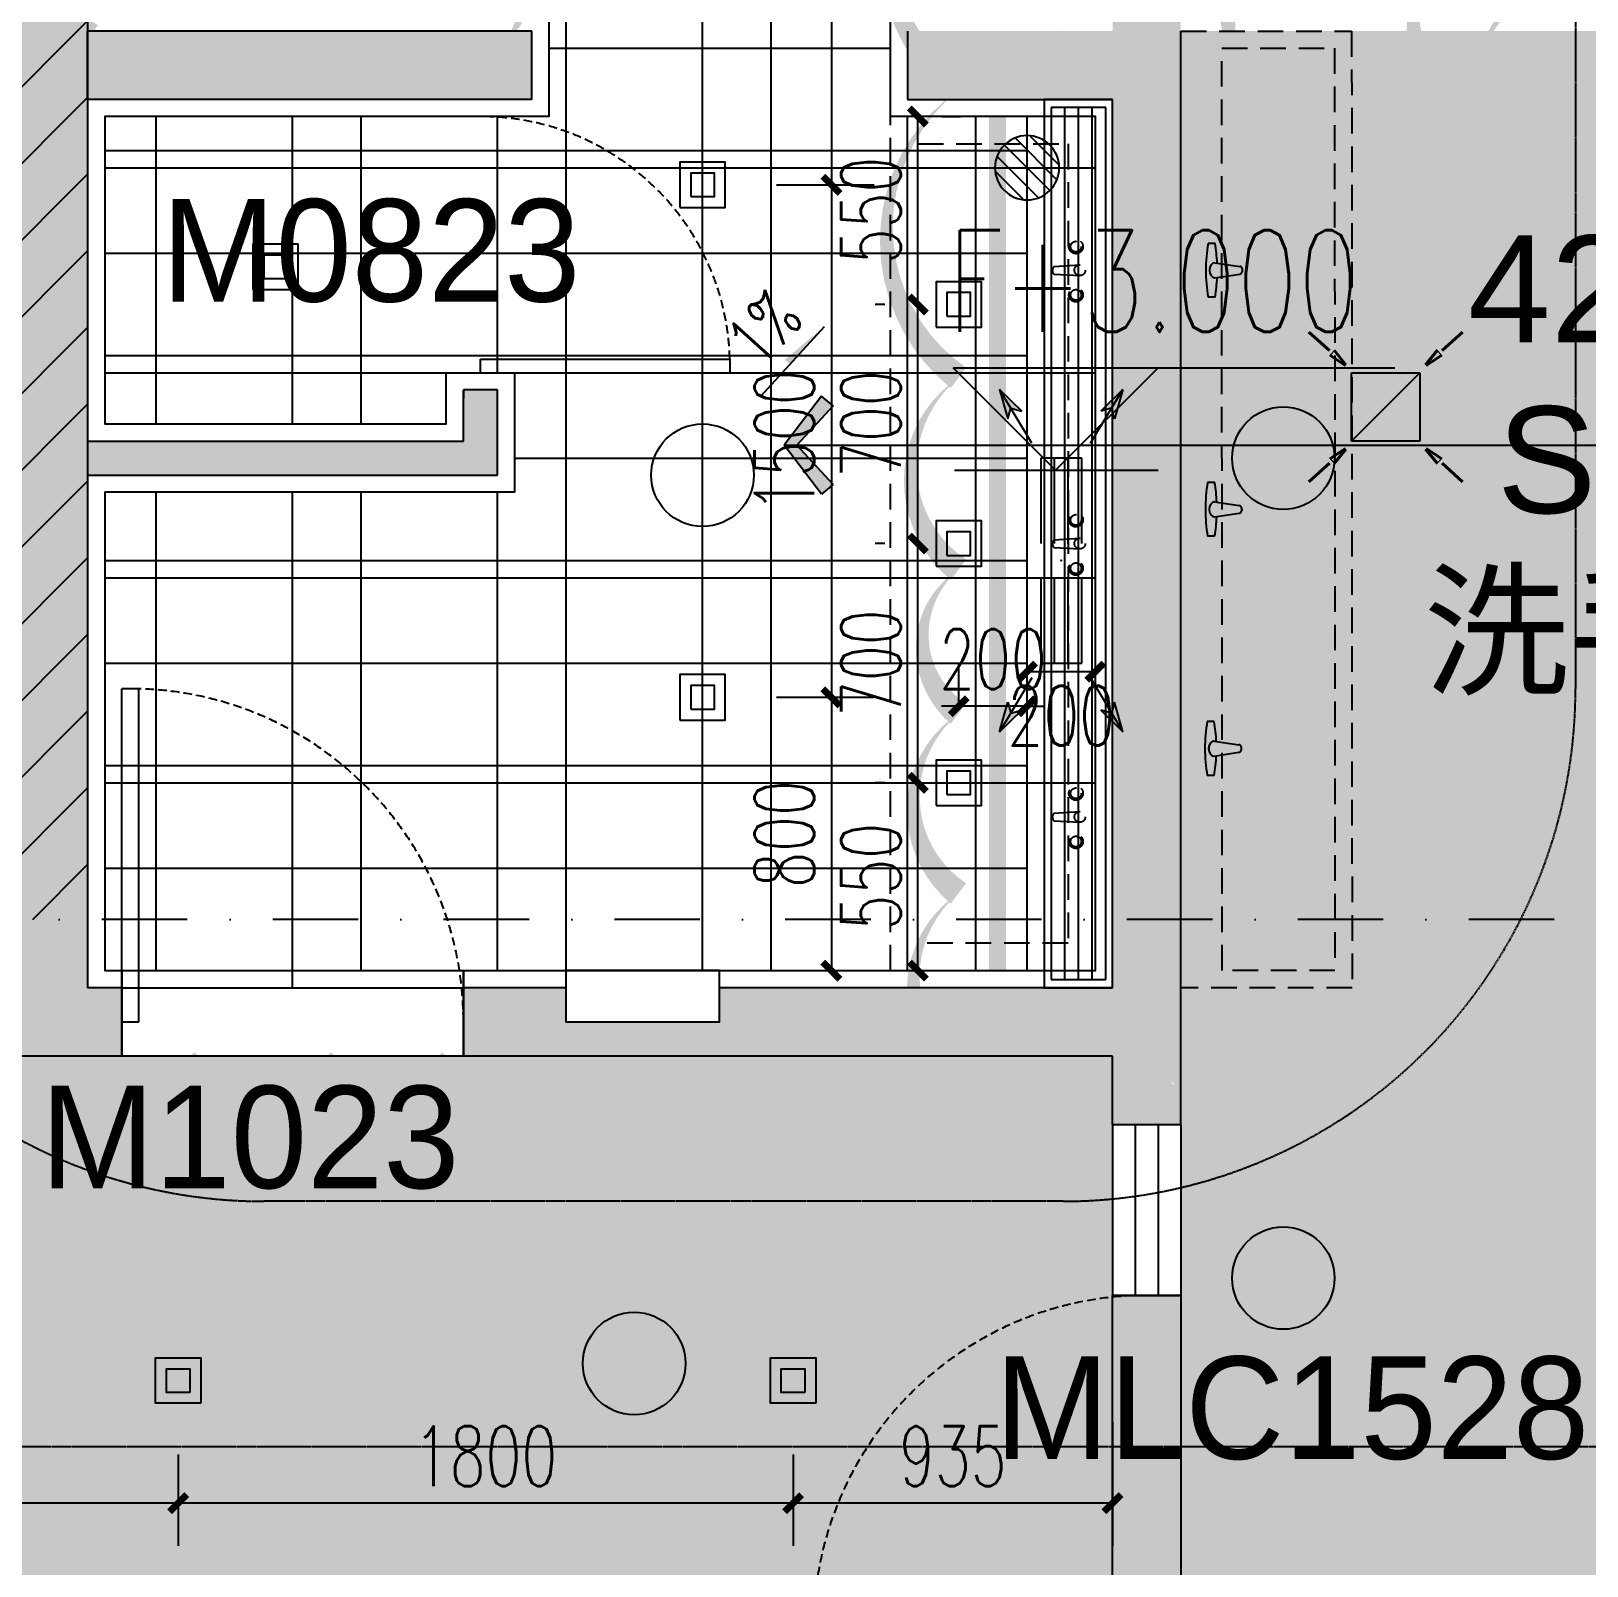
# Model space of a CAD drawing. Extents: x -354516 to 794396, y -401250 to -150594.
# Drawn here: x 24035 to 28589, y -338342 to -333850 of the extents above; entities that cross this region are included whole.
import ezdxf
from ezdxf.enums import TextEntityAlignment as Align

# ---------------------------------------------------------------- set-up
doc = ezdxf.new("R2010")
doc.units = 0
doc.header["$LTSCALE"] = 1000
doc.header["$MEASUREMENT"] = 0
for name, pattern in [('$0$HIDDEN', [0.375, 0.25, -0.125, 0, 0]), ('DASH', [0.35, 0.25, -0.1]), ('DASHDOT2', [0.5, 0.25, -0.125, 0, -0.125]), ('DOTE', [2.42, 2, -0.2, 0.02, -0.2])]:
    doc.linetypes.add(name, pattern=pattern)
for name, color, linetype in [('0-吊顶', 6, 'Continuous'), ('0-吊顶材质', 251, 'Continuous'), ('0-吊顶边界', 36, 'Continuous'), ('0-地面分缝', 37, 'Continuous'), ('0-房间名称', 2, 'Continuous'), ('0-灯具', 20, 'Continuous'), ('0-灯具修改0109', 140, 'Continuous'), ('0-设备风口', 5, 'Continuous'), ('0-设备风口（修改）', 71, 'Continuous'), ('A-轴线1', 1, 'DOTE'), ('A标-索引', 3, 'Continuous'), ('DIM_ELEV', 3, 'Continuous'), ('M-DUCT-S-DIFF', 6, 'DASH'), ('P-成活面', 4, 'Continuous'), ('PUB_DIM', 3, 'Continuous'), ('PUB_TEXT', 7, 'Continuous'), ('S-PLT', 30, 'Continuous'), ('TWT_TEXT', 7, 'Continuous'), ('WALL', 2, 'Continuous'), ('WINDOW', 4, 'Continuous'), ('墙体', 7, 'Continuous'), ('家具1', 61, 'Continuous'), ('门图', 134, 'Continuous')]:
    doc.layers.add(name, color=color, linetype=linetype)
doc.layers.add('0-地面材质_material hatch', color=251, linetype='Continuous', transparency=0.3)
doc.layers.add('an-wc', color=253, linetype='Continuous', lineweight=25)
doc.layers.add('DIM_MODI-天花修改', color=3, linetype='Continuous', plot=False)
doc.styles.add('510p-04$0$Arial_2', font='arial.ttf', dxfattribs={"height": 6.392964})
doc.styles.add('_TCH_DIM', font='SIMPLEX', dxfattribs={"bigfont": 'GBCBIG'})
doc.styles.add('DIM', font='SimSun.ttf', dxfattribs={"width": 0.7})
doc.styles.add('DIM_FONT', font='SIMPLEX', dxfattribs={"width": 0.7, "bigfont": 'GBCBIG'})
doc.styles.add('romans', font='romans', dxfattribs={"width": 0.7})
doc.styles.add('Word-n', font='stylu.ttf')
doc.dimstyles.new('_TCH_ARCH&&50', dxfattribs={"dimscale": 0.5, "dimtxt": 350, "dimasz": 100, "dimexe": 250, "dimexo": 300, "dimgap": 100, "dimtad": 1, "dimdec": 0, "dimzin": 0, "dimdsep": 46, "dimtxsty": 'DIM_FONT', "dimblk": 'ARCHTICK', "dimcen": 0.09, "dimclrd": 3, "dimclre": 3, "dimclrt": 7, "dimazin": 2, "dimtfac": 1, "dimtdec": 0, "dimtix": 1, "dimtmove": 2, "dimatfit": 3, "dimfxl": 0, "dimtolj": 1, "dimtzin": 0, "dimarcsym": 0})
doc.dimstyles.new('DIM', dxfattribs={"dimtxt": 2.5, "dimasz": 1, "dimexe": 1, "dimexo": 1, "dimgap": 1, "dimtad": 1, "dimdec": 0, "dimzin": 0, "dimdsep": 46, "dimtxsty": 'DIM', "dimblk": 'ARCHTICK', "dimcen": 0, "dimclrd": 5, "dimclre": 5, "dimclrt": 35, "dimadec": 0, "dimazin": 0, "dimtfac": 0.5, "dimtdec": 0, "dimtix": 1, "dimtmove": 2, "dimatfit": 2, "dimldrblk": 'A', "dimfxl": 0, "dimtolj": 1, "dimtzin": 0, "dimlwd": -1, "dimlwe": -1, "dimarcsym": 0})
pattern_1 = [(45, (-498310856.17, -3090192758), (-212.132034356, 212.132034356), []), (45, (-498310644.03, -3090192758), (-212.132034356, 212.132034356), [375, -75, 0, -75])]

# ---------------------------------------------------------------- blocks, each defined once
blk = doc.blocks.new('A$C13E12EBE')
at = {"layer": 'an-wc'}
for p, q in [((-15.2, 77.3), (-35.4, 73.2)), ((-4.3, 21.6), (68.8, 25)), ((4.3, -21.6), (73.1, 3.4)), ((15.7, -77.2), (-4.5, -81.2))]:
    blk.add_line(p, q, dxfattribs=at)
for centre, major_axis, start_param, end_param in [((221.5, 44.3), (68.2, -340.8), 4.483782, 4.712389), ((-241.2, -48.2), (68.2, -340.8), 1.631074, 1.799403), ((0, 0), (4.3, -21.6), 3.141593, 6.283185), ((70.9, 14.2), (2.2, -10.8), -0.000069, 3.141524), ((221.5, 44.3), (68.2, -340.8), -1.570796, -1.342189), ((-241.2, -48.2), (68.2, -340.8), 1.342189, 1.510519)]:
    blk.add_ellipse(centre, major_axis=major_axis, ratio=0.727273, start_param=start_param, end_param=end_param, dxfattribs=at)
blk = doc.blocks.new('510I-01-LBBRestroom-plan-01$0$wtqyy')
at = {"layer": '0-灯具'}
for points in [[(-106.5, -26.5), (26.5, -26.5), (26.5, 106.5), (-106.5, 106.5)], [(-74.5, 5.5), (-5.5, 5.5), (-5.5, 74.5), (-74.5, 74.5)]]:
    blk.add_lwpolyline(points, close=True, dxfattribs=at)
blk = doc.blocks.new('TJ-FK3')
for p, q in [((0.5, 0.5), (-0.5, 0.5)), ((-0.5, 0.5), (-0.5, -0.5)), ((0.5, -0.5), (0.5, 0.5)), ((-0.5, -0.5), (0.5, -0.5))]:
    blk.add_line(p, q)
at = {"color": 95}
blk.add_line((-0.5, -0.5), (0.5, 0.5), dxfattribs=at)
at = {"color": 95, "style": 'romans', "width": 0.8}
for height, rotation, text_generation_flag, p in [(0.654, 311.9913, 4, (-0.947, 1.379)), (0.654, 48.0087, 6, (0.947, 1.379)), (0.444, 320.4926, 4, (-0.754, 0.943)), (0.134, 41.9913, 4, (-0.876, 0.783)), (0.444, 123.4899, 6, (-0.95, 0.766)), (0.444, 236.5101, 4, (0.95, 0.766)), (0.444, 39.5074, 6, (0.754, 0.943)), (0.134, 318.0087, 6, (0.876, 0.783)), (0.444, 219.5074, 6, (-0.754, -0.943)), (0.444, 56.5101, 4, (-0.95, -0.766)), (0.444, 303.4899, 6, (0.95, -0.766)), (0.444, 140.4926, 4, (0.754, -0.943)), (0.654, 228.0087, 6, (-0.947, -1.379)), (0.134, 138.0087, 6, (-0.876, -0.783)), (0.134, 221.9913, 4, (0.876, -0.783)), (0.654, 131.9913, 4, (0.947, -1.379))]:
    blk.add_text('-', height=height, rotation=rotation, dxfattribs=dict(at, text_generation_flag=text_generation_flag)).set_placement(p)
blk = doc.blocks.new('*U137')
at = {"color": 95}
for p, q in [((-500.7, 180.4), (-437.9, 115.5)), ((-343.4, 86), (-500.7, 180.4)), ((-500.7, 180.4), (-414.7, 155.9)), ((-414.7, 155.9), (-446.3, 147.4)), ((-446.3, 147.4), (-437.9, 115.5)), ((343.4, 86), (500.7, 180.4)), ((500.7, 180.4), (414.7, 155.9)), ((414.7, 155.9), (446.3, 147.4)), ((500.7, 180.4), (437.9, 115.5)), ((446.3, 147.4), (437.9, 115.5)), ((-343.4, -86), (-500.7, -180.4)), ((343.4, -86), (500.7, -180.4)), ((-500.7, -180.4), (-437.9, -115.5)), ((-446.3, -147.4), (-437.9, -115.5)), ((446.3, -147.4), (437.9, -115.5)), ((500.7, -180.4), (437.9, -115.5)), ((-500.7, -180.4), (-414.7, -155.9)), ((-414.7, -155.9), (-446.3, -147.4)), ((414.7, -155.9), (446.3, -147.4)), ((500.7, -180.4), (414.7, -155.9))]:
    blk.add_line(p, q, dxfattribs=at)
at = {"color": 251, "linetype": 'DASH'}
for p, q in [((-300, 20), (300, 20)), ((-300, -20), (300, -20))]:
    blk.add_line(p, q, dxfattribs=at)
at = {"linetype": 'DASH'}
blk.add_lwpolyline([(300, 60), (-300, 60), (-300, -60), (300, -60)], close=True, dxfattribs=at)
at = {"color": 7}
blk.add_point((0, 0), dxfattribs=at)
at = {"color": 95}
for points in [[(-437.9, 115.5), (-446.3, 147.4), (-500.7, 180.4)], [(-414.7, 155.9), (-446.3, 147.4), (-500.7, 180.4)], [(414.7, 155.9), (446.3, 147.4), (500.7, 180.4)], [(437.9, 115.5), (446.3, 147.4), (500.7, 180.4)], [(-437.9, -115.5), (-446.3, -147.4), (-500.7, -180.4)], [(437.9, -115.5), (446.3, -147.4), (500.7, -180.4)], [(-414.7, -155.9), (-446.3, -147.4), (-500.7, -180.4)], [(414.7, -155.9), (446.3, -147.4), (500.7, -180.4)]]:
    blk.add_solid(points, dxfattribs=at)
blk = doc.blocks.new('$TwtSys$00000125')
blk.add_circle((0, 0, 0), 0.667)
blk = doc.blocks.new('$TwtSys$00000128')
h = blk.add_hatch(color=8)
h.dxf.hatch_style = 1
edge = h.paths.add_edge_path()
edge.add_arc((0, 0), 1, 0, 360)
blk.add_circle((0, 0, 0), 1)
blk = doc.blocks.new('510p-04$0$material tag')
blk = doc.blocks.new('GRID')
at = {"layer": '墙体', "color": 250, "linetype": 'DASHDOT2', "lineweight": -3}
blk.add_line((107436.4, 48586.5), (-19063.6, 48586.5), dxfattribs=at)
blk = doc.blocks.new('_ArchTick')
at = {"color": 0, "linetype": 'ByBlock', "const_width": 0.4}
blk.add_lwpolyline([(-0.5, -0.5), (0.5, 0.5)], dxfattribs=at)
blk = doc.blocks.new('*D276')
at = {"layer": 'Defpoints', "color": 0}
for p in [(26066.5, -332800), (26066.5, -334300), (26377.2, -334300)]:
    blk.add_point(p, dxfattribs=at)
at = {"layer": 'PUB_DIM', "color": 3, "lineweight": -2}
for p, q in [((26216.5, -332800), (26502.2, -332800)), ((26377.2, -332800), (26377.2, -334300)), ((26216.5, -334300), (26502.2, -334300))]:
    blk.add_line(p, q, dxfattribs=at)
at = {"layer": 'PUB_DIM', "color": 3, "lineweight": -2, "xscale": 50, "yscale": 50, "zscale": 50}
for p, rotation in [((26377.2, -332800), 90), ((26377.2, -334300), 270)]:
    blk.add_blockref('_ArchTick', p, dxfattribs=dict(at, rotation=rotation))
at = {"layer": 'PUB_DIM', "color": 7, "insert": (26239.7, -333550), "char_height": 175, "attachment_point": 5, "rotation": 90, "style": 'DIM_FONT'}
blk.add_mtext('\\A1;1500', dxfattribs=at)
blk = doc.blocks.new('*D277')
at = {"layer": 'Defpoints', "color": 0}
for p in [(26066.5, -334300), (26066.5, -335800), (26377.2, -335800)]:
    blk.add_point(p, dxfattribs=at)
at = {"layer": 'PUB_DIM', "color": 3, "lineweight": -2}
for p, q in [((26216.5, -334300), (26502.2, -334300)), ((26377.2, -334300), (26377.2, -335800)), ((26216.5, -335800), (26502.2, -335800))]:
    blk.add_line(p, q, dxfattribs=at)
at = {"layer": 'PUB_DIM', "color": 3, "lineweight": -2, "xscale": 50, "yscale": 50, "zscale": 50}
for p, rotation in [((26377.2, -334300), 90), ((26377.2, -335800), 270)]:
    blk.add_blockref('_ArchTick', p, dxfattribs=dict(at, rotation=rotation))
at = {"layer": 'PUB_DIM', "color": 7, "insert": (26239.7, -335050), "char_height": 175, "attachment_point": 5, "rotation": 90, "style": 'DIM_FONT'}
blk.add_mtext('\\A1;1500', dxfattribs=at)
blk = doc.blocks.new('*D278')
at = {"layer": 'Defpoints', "color": 0}
for p in [(26066.5, -335800), (26225, -336600), (26377.2, -336600)]:
    blk.add_point(p, dxfattribs=at)
at = {"layer": 'PUB_DIM', "color": 3, "lineweight": -2}
for p, q in [((26216.5, -335800), (26502.2, -335800)), ((26377.2, -335800), (26377.2, -336600)), ((26375, -336600), (26502.2, -336600))]:
    blk.add_line(p, q, dxfattribs=at)
at = {"layer": 'PUB_DIM', "color": 3, "lineweight": -2, "xscale": 50, "yscale": 50, "zscale": 50}
for p, rotation in [((26377.2, -335800), 90), ((26377.2, -336600), 270)]:
    blk.add_blockref('_ArchTick', p, dxfattribs=dict(at, rotation=rotation))
at = {"layer": 'PUB_DIM', "color": 7, "insert": (26239.7, -336200), "char_height": 175, "attachment_point": 5, "rotation": 90, "style": 'DIM_FONT'}
blk.add_mtext('\\A1;800', dxfattribs=at)
blk = doc.blocks.new('*D279')
at = {"layer": 'Defpoints', "color": 0}
for p in [(26950, -335725), (27150, -336037.4), (26950, -336094.5)]:
    blk.add_point(p, dxfattribs=at)
at = {"layer": 'PUB_DIM', "color": 3, "lineweight": -2}
for p, q in [((26950, -335944.5), (26950, -335600)), ((27150, -335887.4), (27150, -335600)), ((27150, -335725), (26950, -335725))]:
    blk.add_line(p, q, dxfattribs=at)
at = {"layer": 'PUB_DIM', "color": 3, "lineweight": -2, "xscale": 50, "yscale": 50, "zscale": 50, "rotation": 180}
blk.add_blockref('_ArchTick', (26950, -335725), dxfattribs=at)
at = {"layer": 'PUB_DIM', "color": 3, "lineweight": -2, "xscale": 50, "yscale": 50, "zscale": 50}
blk.add_blockref('_ArchTick', (27150, -335725), dxfattribs=at)
at = {"layer": 'PUB_DIM', "color": 7, "insert": (27050, -335853.7), "char_height": 175, "attachment_point": 5, "style": 'DIM_FONT'}
blk.add_mtext('\\A1;200', dxfattribs=at)
blk = doc.blocks.new('*D280')
at = {"layer": 'Defpoints', "color": 0}
for p in [(26749.9, -335826), (26749.9, -335983.8), (26950, -336094.5)]:
    blk.add_point(p, dxfattribs=at)
at = {"layer": 'PUB_DIM', "color": 3, "lineweight": -2}
for p, q in [((26749.9, -335833.8), (26749.9, -335701)), ((26950, -335944.5), (26950, -335701)), ((26749.9, -335826), (26699.9, -335826)), ((26950, -335826), (26749.9, -335826)), ((26950, -335826), (27000, -335826))]:
    blk.add_line(p, q, dxfattribs=at)
at = {"layer": 'PUB_DIM', "color": 3, "lineweight": -2, "xscale": 50, "yscale": 50, "zscale": 50}
blk.add_blockref('_ArchTick', (26749.9, -335826), dxfattribs=at)
at = {"layer": 'PUB_DIM', "color": 3, "lineweight": -2, "xscale": 50, "yscale": 50, "zscale": 50, "rotation": 180}
blk.add_blockref('_ArchTick', (26950, -335826), dxfattribs=at)
at = {"layer": 'PUB_DIM', "color": 7, "insert": (26850, -335688.5), "char_height": 175, "attachment_point": 5, "style": 'DIM_FONT'}
blk.add_mtext('\\A1;200', dxfattribs=at)
blk = doc.blocks.new('*D281')
at = {"layer": 'Defpoints', "color": 0}
for p in [(26630.3, -336050.3), (26683.4, -336050.3), (26641.9, -336600)]:
    blk.add_point(p, dxfattribs=at)
at = {"layer": 'PUB_DIM', "color": 3, "lineweight": -2}
for p, q in [((26533.4, -336050.3), (26505.3, -336050.3)), ((26630.3, -336600), (26630.3, -336050.3)), ((26491.9, -336600), (26505.3, -336600))]:
    blk.add_line(p, q, dxfattribs=at)
at = {"layer": 'PUB_DIM', "color": 3, "lineweight": -2, "xscale": 50, "yscale": 50, "zscale": 50}
for p, rotation in [((26630.3, -336050.3), 90), ((26630.3, -336600), 270)]:
    blk.add_blockref('_ArchTick', p, dxfattribs=dict(at, rotation=rotation))
at = {"layer": 'PUB_DIM', "color": 7, "insert": (26492.8, -336325.1), "char_height": 175, "attachment_point": 5, "rotation": 90, "style": 'DIM_FONT'}
blk.add_mtext('\\A1;550', dxfattribs=at)
blk = doc.blocks.new('*D282')
at = {"layer": 'Defpoints', "color": 0}
for p in [(26630.3, -335350), (26683.4, -335350), (26683.4, -336050.3)]:
    blk.add_point(p, dxfattribs=at)
at = {"layer": 'PUB_DIM', "color": 3, "lineweight": -2}
for p, q in [((26533.4, -335350), (26505.3, -335350)), ((26630.3, -336050.3), (26630.3, -335350)), ((26533.4, -336050.3), (26505.3, -336050.3))]:
    blk.add_line(p, q, dxfattribs=at)
at = {"layer": 'PUB_DIM', "color": 3, "lineweight": -2, "xscale": 50, "yscale": 50, "zscale": 50}
for p, rotation in [((26630.3, -335350), 90), ((26630.3, -336050.3), 270)]:
    blk.add_blockref('_ArchTick', p, dxfattribs=dict(at, rotation=rotation))
at = {"layer": 'PUB_DIM', "color": 7, "insert": (26492.8, -335700.1), "char_height": 175, "attachment_point": 5, "rotation": 90, "style": 'DIM_FONT'}
blk.add_mtext('\\A1;700', dxfattribs=at)
blk = doc.blocks.new('*D283')
at = {"layer": 'Defpoints', "color": 0}
for p in [(26630.3, -334650), (26683.4, -334650), (26683.4, -335350)]:
    blk.add_point(p, dxfattribs=at)
at = {"layer": 'PUB_DIM', "color": 3, "lineweight": -2}
for p, q in [((26533.4, -334650), (26505.3, -334650)), ((26630.3, -335350), (26630.3, -334650)), ((26533.4, -335350), (26505.3, -335350))]:
    blk.add_line(p, q, dxfattribs=at)
at = {"layer": 'PUB_DIM', "color": 3, "lineweight": -2, "xscale": 50, "yscale": 50, "zscale": 50}
for p, rotation in [((26630.3, -334650), 90), ((26630.3, -335350), 270)]:
    blk.add_blockref('_ArchTick', p, dxfattribs=dict(at, rotation=rotation))
at = {"layer": 'PUB_DIM', "color": 7, "insert": (26492.8, -335000), "char_height": 175, "attachment_point": 5, "rotation": 90, "style": 'DIM_FONT'}
blk.add_mtext('\\A1;700', dxfattribs=at)
blk = doc.blocks.new('*D284')
at = {"layer": 'Defpoints', "color": 0}
for p in [(26550, -334100), (26630.3, -334100), (26683.4, -334650)]:
    blk.add_point(p, dxfattribs=at)
at = {"layer": 'PUB_DIM', "color": 3, "lineweight": -2}
for p, q in [((26630.3, -334650), (26630.3, -334100)), ((26700, -334100), (26755.3, -334100)), ((26533.4, -334650), (26505.3, -334650))]:
    blk.add_line(p, q, dxfattribs=at)
at = {"layer": 'PUB_DIM', "color": 3, "lineweight": -2, "xscale": 50, "yscale": 50, "zscale": 50}
for p, rotation in [((26630.3, -334100), 90), ((26630.3, -334650), 270)]:
    blk.add_blockref('_ArchTick', p, dxfattribs=dict(at, rotation=rotation))
at = {"layer": 'PUB_DIM', "color": 7, "insert": (26492.8, -334375), "char_height": 175, "attachment_point": 5, "rotation": 90, "style": 'DIM_FONT'}
blk.add_mtext('\\A1;550', dxfattribs=at)
blk = doc.blocks.new('*D285')
at = {"layer": 'Defpoints', "color": 0}
for p in [(27200, -337771.6), (26265, -337866.5), (26265, -338159)]:
    blk.add_point(p, dxfattribs=at)
at = {"layer": 'PUB_DIM', "color": 3, "lineweight": -2}
for p, q in [((27200, -337921.6), (27200, -338284)), ((26265, -338016.5), (26265, -338284)), ((27200, -338159), (26265, -338159))]:
    blk.add_line(p, q, dxfattribs=at)
at = {"layer": 'PUB_DIM', "color": 3, "lineweight": -2, "xscale": 50, "yscale": 50, "zscale": 50, "rotation": 180}
blk.add_blockref('_ArchTick', (26265, -338159), dxfattribs=at)
at = {"layer": 'PUB_DIM', "color": 3, "lineweight": -2, "xscale": 50, "yscale": 50, "zscale": 50}
blk.add_blockref('_ArchTick', (27200, -338159), dxfattribs=at)
at = {"layer": 'PUB_DIM', "color": 7, "insert": (26732.5, -338021.5), "char_height": 175, "attachment_point": 5, "style": 'DIM_FONT'}
blk.add_mtext('\\A1;935', dxfattribs=at)
blk = doc.blocks.new('*D286')
at = {"layer": 'Defpoints', "color": 0}
for p in [(24465, -337866.5), (26265, -337866.5), (24465, -338159)]:
    blk.add_point(p, dxfattribs=at)
at = {"layer": 'PUB_DIM', "color": 3, "lineweight": -2}
for p, q in [((24465, -338016.5), (24465, -338284)), ((26265, -338016.5), (26265, -338284)), ((26265, -338159), (24465, -338159))]:
    blk.add_line(p, q, dxfattribs=at)
at = {"layer": 'PUB_DIM', "color": 3, "lineweight": -2, "xscale": 50, "yscale": 50, "zscale": 50, "rotation": 180}
blk.add_blockref('_ArchTick', (24465, -338159), dxfattribs=at)
at = {"layer": 'PUB_DIM', "color": 3, "lineweight": -2, "xscale": 50, "yscale": 50, "zscale": 50}
blk.add_blockref('_ArchTick', (26265, -338159), dxfattribs=at)
at = {"layer": 'PUB_DIM', "color": 7, "insert": (25365, -338021.5), "char_height": 175, "attachment_point": 5, "style": 'DIM_FONT'}
blk.add_mtext('\\A1;1800', dxfattribs=at)
blk = doc.blocks.new('*D287')
at = {"layer": 'Defpoints', "color": 0}
for p in [(22665, -337866.5), (24465, -337866.5), (22665, -338159)]:
    blk.add_point(p, dxfattribs=at)
at = {"layer": 'PUB_DIM', "color": 3, "lineweight": -2}
for p, q in [((22665, -338016.5), (22665, -338284)), ((24465, -338016.5), (24465, -338284)), ((24465, -338159), (22665, -338159))]:
    blk.add_line(p, q, dxfattribs=at)
at = {"layer": 'PUB_DIM', "color": 3, "lineweight": -2, "xscale": 50, "yscale": 50, "zscale": 50, "rotation": 180}
blk.add_blockref('_ArchTick', (22665, -338159), dxfattribs=at)
at = {"layer": 'PUB_DIM', "color": 3, "lineweight": -2, "xscale": 50, "yscale": 50, "zscale": 50}
blk.add_blockref('_ArchTick', (24465, -338159), dxfattribs=at)
at = {"layer": 'PUB_DIM', "color": 7, "insert": (23565, -338021.5), "char_height": 175, "attachment_point": 5, "style": 'DIM_FONT'}
blk.add_mtext('\\A1;1800', dxfattribs=at)
blk = doc.blocks.new('$TwtSys$00000141')
for p, q in [((-94.2, 7.7), (-10.1, 91.8)), ((-94.2, 7.7), (-10.1, 91.8)), ((-87.2, -35.1), (35.1, 87.2)), ((-87.2, -35.1), (35.1, 87.2)), ((-66.5, -66.5), (66.5, 66.5)), ((-66.5, -66.5), (66.5, 66.5)), ((-32.4, -87.1), (87.6, 32.9)), ((-32.4, -87.1), (87.6, 32.9)), ((11.4, -92.3), (92.3, -11.4)), ((11.4, -92.3), (92.3, -11.4))]:
    blk.add_line(p, q)
blk.add_circle((0, 0), 94)
blk.add_circle((0, 0), 94)
blk = doc.blocks.new('A')
at = {"color": 134}
for p, q in [((-1.435, 1.148), (-1.09, 1.437)), ((-1.09, 1.437), (0, 0)), ((-1.435, 1.148), (-0.369, 0)), ((-0.369, 0), (-2.127, 0)), ((-1.435, -1.148), (-0.369, 0)), ((-1.09, -1.437), (0, 0)), ((-1.435, -1.148), (-1.09, -1.437))]:
    blk.add_line(p, q, dxfattribs=at)
for points in [[(-1.435, 1.148), (-1.09, 1.437), (-0.369, 0), (0, 0)], [(-1.435, -1.148), (-1.09, -1.437), (-0.369, 0), (0, 0)]]:
    blk.add_solid(points, dxfattribs=at)

msp = doc.modelspace()

# ---------------------------------------------------------------- hatches: boundary and pattern name
at = {"layer": '0-吊顶材质'}
h = msp.add_hatch(dxfattribs=at)
h.set_pattern_fill('AR-SAND', color=256, scale=112.5)
h.set_pattern_definition([(37.5, (-498310856.17, -3090192758), (-7.086752787, 216.767674014), [0, -171, 0, -191.25, 0, -182.8125]), (7.5, (-498310856.17, -3090192758), (199.099879343, 317.491432338), [0, -92.25, 0, -154.125, 0, -59.0625]), (327.5, (-498310994.54, -3090192758), (350.340959447, 0.636643523), [0, -56.25, 0, -202.5, 0, -264.375]), (317.5, (-498310994.54, -3090192758), (338.189243014, 98.738501055), [0, -28.125, 0, -132.75, 0, -151.875])])
h.paths.add_polyline_path([(27200, -338750), (27200, -336850), (21300, -336850), (21300, -337050), (20700, -337050), (20700, -334650), (17924.3, -334650), (18404.3, -332249.9), (20700, -332250), (20700, -330250), (18600.1, -330250), (16900.4, -338750)])
h = msp.add_hatch(dxfattribs=at)
h.set_pattern_fill('ANSI31', color=256, scale=100)
h.set_pattern_definition([(45, (0, -378450), (-112.2532, 112.2532), [])])
h.paths.add_polyline_path([(20700, -330250), (24200, -330250), (24200, -336450), (20700, -336450)])
at = {"layer": '0-吊顶边界'}
h = msp.add_hatch(dxfattribs=at)
h.set_pattern_fill('_USER', color=250, scale=300, pattern_type=0)
h.set_pattern_definition([(0, (25600, -336600), (0, 300), [])])
h.paths.add_polyline_path([(24250, -336600), (26950, -336600), (26950, -334100), (26550, -334100), (26550, -333800), (26950, -333800), (26950, -330300), (25550, -330300), (25550, -331150), (24450, -331150), (24450, -333800), (25550, -333800), (25550, -334100), (24250, -334100), (24250, -335000), (25450, -335000), (25450, -335200), (24250, -335200)])
h = msp.add_hatch(dxfattribs=at)
h.set_pattern_fill('_USER', color=250, scale=600, angle=90, pattern_type=0)
h.set_pattern_definition([(90, (25600, -336600), (-600, 4e-14), [])])
h.paths.add_polyline_path([(24250, -336600), (26950, -336600), (26950, -334100), (26550, -334100), (26550, -333800), (26950, -333800), (26950, -330300), (25550, -330300), (25550, -331150), (24450, -331150), (24450, -333800), (25450, -333800), (25450, -334100), (24250, -334100), (24250, -335000), (25450, -335000), (25450, -335200), (24250, -335200)])
at = {"layer": '0-地面分缝'}
msp.add_hatch(color=256, dxfattribs=at).paths.add_polyline_path([(26356.8, -334714.2), (26255.8, -334825.2), (26241, -334811.7)])
at = {"layer": '0-地面材质_material hatch'}
h = msp.add_hatch(dxfattribs=at)
h.set_pattern_fill('ANSI35', color=256, scale=1200)
h.set_pattern_definition(pattern_1)
h.paths.add_polyline_path([(32050.9, -330086.9), (30674.2, -330086.9), (30547, -330685.3), (30547, -330685.3), (30350.9, -331665.9), (30350.9, -331665.9), (29914.1, -333850), (27400, -333850), (27400, -337550.7), (27300, -337550.7), (27300, -338550.7), (27400, -338550.7), (27400, -338750), (28934.1, -338750), (23948, -364150), (19900, -364150), (19900, -364850.7), (19700, -364850.7), (19700, -365850.7), (19900, -365850.7), (19900, -366050), (20800, -366050), (20800, -366050), (21800, -366050), (21800, -366050), (23474.1, -366050), (22874.1, -369050), (20900, -369050), (20900, -372650), (23531, -372649), (23760.9, -371499.4), (23859, -371519), (24212, -369754), (24113.9, -369734.4), (24360.9, -368499.4), (24459, -368519), (24812, -366754), (24713.9, -366734.4), (24960.9, -365499.4), (25059, -365519), (26012, -360754), (25913.9, -360734.4), (26160.9, -359499.4), (26259, -359519), (27212, -354754), (27113.9, -354734.4), (27360.9, -353499.4), (27459, -353519), (27812, -351754), (27713.9, -351734.4), (27960.9, -350499.4), (28059, -350519), (28412, -348754), (28313.9, -348734.4), (28560.9, -347499.4), (28659, -347519), (29612, -342754), (29513.9, -342734.4), (29760.9, -341499.4), (29859, -341519), (30212, -339754), (30113.9, -339734.4), (30360.9, -338499.4), (30459, -338519), (30812, -336754), (30713.9, -336734.4), (30960.9, -335499.4), (31059, -335519), (31412, -333754), (31313.9, -333734.4), (31560.9, -332499.4), (31659, -332519), (32012, -330754), (31913.9, -330734.4)])
h = msp.add_hatch(dxfattribs=at)
h.set_pattern_fill('ANSI35', color=256, scale=1200)
h.set_pattern_definition(pattern_1)
h.paths.add_polyline_path([(-20701.5, -336849.5), (-27366.5, -336849.5), (-27366.5, -338749.5), (-17105.8, -338749.5), (-17925.8, -334649.5), (-20701.5, -334649.5)])
h.paths.add_polyline_path([(19698.5, -366049.5), (19698.5, -364149.5), (12022.8, -364149.5), (11202.8, -368249.5), (13198.5, -368249.5), (13198.5, -366049.5)])
h.paths.add_polyline_path([(-19700, -364149.5), (-19700, -364850.7), (-19800, -364850.7), (-19800, -365850.7), (-19701.5, -365850.7), (-19700, -366049.5), (-13201.5, -366049.5), (-13201.5, -368249.5), (-11205.9, -368249.5), (-12025.9, -364149.5)])
h.paths.add_polyline_path([(27200, -338749.5), (27200, -338550.7), (27300, -338550.7), (27300, -337550.7), (27200, -337550.7), (27200, -336850), (21300, -336850), (21300, -337050), (20700, -337050), (20699.7, -336649.5), (20698.5, -336649.5), (20698.5, -334649.5), (17922.8, -334649.5), (17102.8, -338749.5)])
at = {"layer": 'WALL'}
h = msp.add_hatch(color=250, dxfattribs=at)
h.dxf.hatch_style = 1
h.paths.add_polyline_path([(24000, -336650), (21300, -336650), (21300, -336850), (24000, -336850), (24300, -336850), (24300, -336650), (24200, -336650), (24200, -331100), (25500, -331100), (25500, -330250), (27200, -330250), (27200, -333850), (27400, -333850), (27400, -333650), (27400, -330250), (30269.2, -330250, -0.171573), (30269.2, -330050), (27200, -330050), (25354.2, -330050), (24000, -330050), (21300, -330050), (21300, -330250), (24000, -330250), (24000, -331000)])
h.paths.add_polyline_path([(24200, -331000), (24200, -330250), (25400, -330250), (25400, -331000)], flags=16)
h = msp.add_hatch(color=250, dxfattribs=at)
h.dxf.hatch_style = 1
h.paths.add_polyline_path([(25400, -334900), (25300, -334900), (25300, -335050), (24200, -335050), (24200, -335150), (25400, -335150)])
h.paths.add_polyline_path([(25500, -333850), (25400, -333850), (24200, -333850), (24200, -334050), (25500, -334050)])
h = msp.add_hatch(color=250, dxfattribs=at)
h.dxf.hatch_style = 1
h.paths.add_polyline_path([(26050, -336650), (26050, -336750), (25600, -336750), (25600, -336650), (25300, -336650), (25300, -336850), (27200, -336850), (27200, -337050.7), (27400, -337050.7), (27400, -336650), (27400, -336450), (27400, -333850), (26600, -333850), (26600, -334050), (27200, -334050), (27200, -336450), (27200, -336650)])

# ---------------------------------------------------------------- linework, layer by layer
at = {"layer": '0-吊顶', "linetype": 'DASH', "ltscale": 0.01}
for points in [[(24715.9, -329567.9), (27055.3, -329567.9, -0.414214), (28555.3, -331067.9), (28555.3, -335775.3, -0.414214), (27055.3, -337275.3), (24715.9, -337275.3, -0.414214), (23215.9, -335775.3), (23215.9, -331067.9, -0.414214)], [(12239.3, -337993.3), (29007.8, -337993.3, -0.414214), (30507.8, -339493.3), (30507.8, -363100.6, -0.414214), (29007.8, -364600.6), (12239.3, -364600.6, -0.414214), (10739.3, -363100.6), (10739.3, -339493.3, -0.414214)]]:
    msp.add_lwpolyline(points, format="xyb", close=True, dxfattribs=at)
at = {"layer": '0-吊顶边界'}
msp.add_line((26950, -336600), (26950, -334100), dxfattribs=at)
at = {"layer": '0-吊顶边界', "color": 250}
for points in [[(25300, -336850), (24300, -336850), (24300, -336600), (25300, -336600)], [(27400, -338550.7), (27200, -338550.7), (27200, -337550.7), (27400, -337550.7)]]:
    msp.add_lwpolyline(points, close=True, dxfattribs=at)
at = {"layer": '0-地面分缝'}
for points in [[(26000, -336600), (26000, -330300)], [(24800, -334050), (24800, -334050)], [(25400, -334050), (25400, -334050)], [(24800, -335000), (24800, -334100)], [(25400, -334850), (25400, -334100)], [(26600, -336600), (26600, -334100)], [(24250, -334250), (27150, -334250)], [(26171.8, -334917.5), (26356.8, -334714.2)], [(24250, -334850), (27150, -334850)], [(24800, -336650), (24800, -335200)], [(25400, -336600), (25400, -335200)], [(24250, -335450), (27150, -335450)], [(24250, -336050), (27150, -336050)]]:
    msp.add_lwpolyline(points, dxfattribs=at)
at = {"layer": '0-地面材质_material hatch', "color": 250}
msp.add_lwpolyline([(25300, -336850), (24300, -336850), (24300, -336650), (25300, -336650)], close=True, dxfattribs=at)
at = {"layer": '0-灯具', "linetype": '$0$HIDDEN', "ltscale": 0.005, "const_width": 50}
msp.add_lwpolyline([(26863.4, -334100), (26863.4, -336600)], dxfattribs=at)
at = {"layer": '0-灯具修改0109'}
for points in [[(26749, -333180.4, 0, 75, 0.5), (26749, -334022.7, 0, 75, 0.5), (26749, -334864.9, 0, 75, 0.5), (26749, -335426.4, 0, 75, 0.5), (26749, -335847.6, 0, 75, 0.5), (26749, -336374, 0, 75, 0.5), (26749, -336900.4, 0, 75, 0.5), (26749, -336949.5, 0, 75, 0.5), (27023.2, -336949.5, 0, 75, 0.5), (27192.9, -336949.5, 0, 75, 0.5), (27362.7, -336949.5, 0, 75, 0.5), (27400, -336949.5, 0, 75, 0.5), (27400, -336388, 0, 75, 0.5), (27400, -335651, 0, 75, 0.5), (27400, -335019.3, 0, 75, 0.5), (27400, -334563.1, 0, 75, 0.5), (27400, -334142, 0, 75, 0.5), (27400, -333580.5, 0, 75, 0.5)], [(24208, -333637.2, 0, 75, 0.5), (24208, -333862.5, 0, 75, 0.5), (24208, -333883.5, 0, 75, 0.5), (24715.8, -333883.5, 0, 75, 0.5), (25030.1, -333883.5, 0, 75, 0.5), (25344.4, -333883.5, 0, 75, 0.5), (25413.5, -333883.5, 0, 75, 0.5), (25413.5, -333643.3, 0, 75, 0.5)], [(28162, -333663.5, 0, 75, 0.5), (28162, -333988.5, 0, 75, 0.5), (28162, -334513.5, 0, 75, 0.5), (28162, -334813.5, 0, 75, 0.5), (28162, -335063.5, 0, 75, 0.5), (28162, -335738.5, 0, 75, 0.5), (28162, -336038.5, 0, 75, 0.5), (28162, -336638.5, 0, 75, 0.5), (28162, -337134, 0, 75, 0.5), (28562, -337134, 0, 75, 0.5), (28862, -337134, 0, 75, 0.5), (29237, -337134, 0, 75, 0.5), (29496.5, -337134, 0, 75, 0.5), (29496.5, -336809, 0, 75, 0.5), (29496.5, -336284, 0, 75, 0.5), (29496.5, -335959, 0, 75, 0.5), (29496.5, -335634, 0, 75, 0.5), (29496.5, -335259, 0, 75, 0.5), (29496.5, -334859, 0, 75, 0.5), (29496.5, -334334, 0, 75, 0.5), (29496.5, -333884, 0, 75, 0.5), (29496.5, -333663.5, 0, 75, 0.5)]]:
    msp.add_lwpolyline(points, format="xyseb", dxfattribs=at)
at = {"layer": '0-设备风口'}
for p, q in [((27200, -334050), (27000, -334050)), ((27000, -334050), (27000, -336650)), ((27180, -334074), (27020, -334074)), ((27020, -334074), (27020, -336626)), ((27060, -336626), (27060, -334074)), ((27100, -336626), (27100, -334074)), ((27140, -336626), (27140, -334074)), ((27180, -336626), (27180, -334074)), ((27200, -336650), (27200, -334050)), ((27020, -336626), (27180, -336626)), ((27000, -336650), (27200, -336650))]:
    msp.add_line(p, q, dxfattribs=at)
at = {"layer": '0-设备风口（修改）'}
msp.add_lwpolyline([(23666, -336861.5, 0, 75, 0.5), (24141, -336861.5, 0, 75, 0.5), (24541, -336861.5, 0, 75, 0.5), (24941, -336861.5, 0, 75, 0.5), (25266, -336861.5, 0, 75, 0.5), (25716, -336861.5, 0, 75, 0.5), (26316, -336861.5, 0, 75, 0.5), (26691, -336861.5, 0, 75, 0.5), (27216, -336861.5, 0, 75, 0.5), (27666, -336861.5, 0, 75, 0.5), (27991, -336861.5, 0, 75, 0.5), (28246, -336861.5, 0, 75, 0.5), (28246, -336186.5, 0, 75, 0.5), (28246, -335786.5, 0, 75, 0.5), (28246, -335261.5, 0, 75, 0.5), (28246, -334586.5, 0, 75, 0.5), (28246, -334211.5, 0, 75, 0.5), (28246, -333911.5, 0, 75, 0.5), (28246, -333436.5, 0, 75, 0.5)], format="xyseb", dxfattribs=at)
at = {"layer": 'DIM_ELEV'}
for p, q in [((27033.3, -335135.5), (26733.3, -334835.5)), ((26733.3, -334835.5), (28026.8, -334835.5)), ((27033.3, -335135.5), (27333.3, -334835.5)), ((26737.8, -335135.5), (27333.3, -335135.5))]:
    msp.add_line(p, q, dxfattribs=at)
at = {"layer": 'DIM_MODI-天花修改'}
msp.add_lwpolyline([(24025.6, -333654.8, 0, 75, 0.5), (24025.6, -333954.8, 0, 75, 0.5), (24025.6, -334329.8, 0, 75, 0.5), (24025.6, -334704.8, 0, 75, 0.5), (24025.6, -335029.8, 0, 75, 0.5), (24025.6, -335554.8, 0, 75, 0.5), (24025.6, -335879.8, 0, 75, 0.5), (24025.6, -336204.8, 0, 75, 0.5), (24025.6, -336579.8, 0, 75, 0.5), (24025.6, -336979.8, 0, 75, 0.5), (24025.6, -337481.4, 0, 75, 0.5), (24475.6, -337481.4, 0, 75, 0.5), (24800.6, -337481.4, 0, 75, 0.5), (25100.6, -337481.4, 0, 75, 0.5), (25500.6, -337481.4, 0, 75, 0.5), (25975.6, -337481.4, 0, 75, 0.5), (26375.6, -337481.4, 0, 75, 0.5), (26775.6, -337481.4, 0, 75, 0.5), (27100.6, -337481.4, 0, 75, 0.5), (27550.6, -337481.4, 0, 75, 0.5), (28150.6, -337481.4, 0, 75, 0.5), (28525.6, -337481.4, 0, 75, 0.5), (29050.6, -337481.4, 0, 75, 0.5)], format="xyseb", dxfattribs=at)
at = {"layer": 'P-成活面', "color": 4}
msp.add_lwpolyline([(25300, -336650), (25300, -336600), (27150, -336600), (27150, -334100), (26550, -334100), (26550, -333800), (27150, -333800), (27150, -330300), (25550, -330300), (25550, -331150), (24250, -331150), (24250, -333800), (25550, -333800), (25550, -334100), (24250, -334100), (24250, -335000), (25250, -335000), (25250, -334850), (25450, -334850), (25450, -335200), (24250, -335200), (24250, -336600), (24300, -336600), (24300, -336650)], dxfattribs=at)
msp.add_lwpolyline([(25600, -336600), (25600, -336750), (26050, -336750), (26050, -336600)], close=True, dxfattribs=at)
at = {"layer": 'WALL', "color": 0}
for p, q in [((24200, -331100), (24200, -336650)), ((25500, -333850), (24200, -333850)), ((24200, -334050), (24200, -333850)), ((25500, -334050), (25500, -333850)), ((26600, -333850), (26600, -334050)), ((27050, -333850), (27050, -333850)), ((27400, -336450), (27400, -333850)), ((25500, -334050), (24200, -334050)), ((26600, -334050), (27200, -334050)), ((27200, -336450), (27200, -334050)), ((25300, -334900), (25300, -334925)), ((25300, -335050), (25300, -334900)), ((25400, -335150), (25400, -334900)), ((24200, -335050), (25300, -335050)), ((24200, -335050), (24200, -335150)), ((24200, -335150), (25400, -335150)), ((27200, -336650), (27200, -336450)), ((27400, -336650), (27400, -336450)), ((24300, -336650), (24200, -336650)), ((25600, -336650), (25300, -336650)), ((27200, -336650), (26050, -336650)), ((27400, -337050.7), (27400, -336650)), ((24300, -336850), (24000, -336850)), ((27200, -336850), (25300, -336850)), ((27200, -337050.7), (27200, -336850))]:
    msp.add_line(p, q, dxfattribs=at)
for points in [[(25400, -334900), (25300, -334900)], [(24300, -336650), (24300, -336850)], [(25300, -336850), (25300, -336650)], [(27200, -337050.7), (27400, -337050.7)]]:
    msp.add_lwpolyline(points, dxfattribs=at)
at = {"layer": 'WINDOW'}
for p, q in [((27200, -337050.7), (27200, -337550.7)), ((27400, -337050.7), (27400, -337550.7))]:
    msp.add_line(p, q, dxfattribs=at)
at = {"layer": 'WINDOW', "color": 3}
for p, q in [((27266.7, -337050.7), (27266.7, -337550.7)), ((27333.3, -337050.7), (27333.3, -337550.7))]:
    msp.add_line(p, q, dxfattribs=at)
at = {"layer": 'WINDOW'}
msp.add_lwpolyline([(27400, -337550.7), (27200, -337550.7)], dxfattribs=at)
at = {"layer": '家具1', "color": 137, "linetype": '$0$HIDDEN', "ltscale": 0.3}
for p, q in [((26550, -336600), (26550, -334100)), ((27029.7, -334539.2), (27104.5, -334534.2)), ((27029.7, -334561.8), (27104.5, -334565.8)), ((27029.7, -335339.2), (27104.5, -335334.2)), ((27029.7, -335361.8), (27104.5, -335365.8)), ((27029.7, -336139.2), (27104.5, -336134.2)), ((27029.7, -336161.8), (27104.5, -336165.8))]:
    msp.add_line(p, q, dxfattribs=at)
at = {"layer": '家具1', "color": 137}
for p, q in [((27497.8, -335871.2), (27477.2, -335871.2)), ((27497.8, -335871.2), (27477.2, -335871.2)), ((27497.5, -335928), (27569.9, -335939)), ((27497.5, -335928), (27569.9, -335939)), ((27497.5, -335972), (27569.9, -335961)), ((27497.5, -335972), (27569.9, -335961)), ((27497.8, -336028.8), (27477.2, -336028.8)), ((27497.8, -336028.8), (27477.2, -336028.8))]:
    msp.add_line(p, q, dxfattribs=at)
at = {"layer": '家具1', "color": 137, "linetype": '$0$HIDDEN', "ltscale": 0.3}
msp.add_lwpolyline([(27400, -333850), (27900, -333850), (27901.2, -336650), (27400, -336650), (27400, -333850)], dxfattribs=at)
for points in [[(27520, -333900), (27850, -333900), (27851.2, -336600), (27521.2, -336600)], [(26630, -334180), (27070, -334180), (27070, -336520), (26630, -336520)]]:
    msp.add_lwpolyline(points, close=True, dxfattribs=at)
for centre, radius in [((27093, -334480.9), 20.6), ((27093, -334480.9), 15.6), ((27104.5, -334550), 15.8), ((27093, -334622.1), 20.6), ((27093, -335280.9), 20.6), ((27093, -335280.9), 15.6), ((27104.5, -335350), 15.8), ((27093, -335422.1), 20.6), ((27093, -336080.9), 20.6), ((27093, -336080.9), 15.6), ((27104.5, -336150), 15.8), ((27093, -336222.1), 20.6)]:
    msp.add_circle(centre, radius, dxfattribs=at)
at = {"layer": '家具1', "color": 137, "linetype": '$0$HIDDEN', "ltscale": 2.2}
for centre in [(27093, -334622.1), (27093, -335422.1), (27093, -336222.1)]:
    msp.add_circle(centre, 15.6, dxfattribs=at)
at = {"layer": '家具1', "color": 137, "linetype": '$0$HIDDEN', "ltscale": 0.3}
for centre in [(27037.7, -334550.5), (27037.7, -335350.5), (27037.7, -336150.5)]:
    msp.add_arc(centre, 13.9, 125.486, 234.514, dxfattribs=at)
at = {"layer": '家具1', "color": 137}
for centre, major_axis, start_param, end_param in [((27723.4, -335950), (0, 347.6), 1.342189, 1.570796), ((27723.4, -335950), (0, 347.6), 1.342189, 1.570796), ((27723.4, -335950), (0, 347.6), 1.342189, 1.570796), ((27723.4, -335950), (0, 347.6), 1.342189, 1.570796), ((27251.6, -335950), (0, 347.6), -1.510519, -1.342189), ((27251.6, -335950), (0, 347.6), -1.510519, -1.342189), ((27497.5, -335950), (0, 22), 0, 3.141593), ((27497.5, -335950), (0, 22), 0, 3.141593), ((27569.9, -335950), (0, 11), 3.141524, 6.283117), ((27569.9, -335950), (0, 11), 3.141524, 6.283117), ((27723.4, -335950), (0, 347.6), 1.570796, 1.799403), ((27723.4, -335950), (0, 347.6), 1.570796, 1.799403), ((27251.6, -335950), (0, 347.6), 4.483782, 4.652112), ((27251.6, -335950), (0, 347.6), 4.483782, 4.652112)]:
    msp.add_ellipse(centre, major_axis=major_axis, ratio=0.727273, start_param=start_param, end_param=end_param, dxfattribs=at)
at = {"layer": '门图', "color": 145}
for p, q in [((25350, -334850), (25350, -334810)), ((25350, -334810), (26080, -334810)), ((26080, -334810), (26080, -334850)), ((25350, -334850), (26080, -334850)), ((24350, -335775), (24300, -335775)), ((24300, -336750), (24300, -335775)), ((24350, -336750), (24350, -335775)), ((24300, -336750), (24350, -336750))]:
    msp.add_line(p, q, dxfattribs=at)
at = {"layer": '门图', "color": 250, "linetype": '$0$HIDDEN', "ltscale": 0.1}
for centre, radius, start, end in [((25350.9, -334829.2), 729.2, 1.5059, 90.0654), ((24325, -336750), 975, 0, 88.5307), ((27300, -338525.7), 975, 90, 178.5307)]:
    msp.add_arc(centre, radius, start, end, dxfattribs=at)

# ---------------------------------------------------------------- block references
at = {"layer": '0-地面分缝', "xscale": -1, "rotation": 359.9999885628516}
msp.add_blockref('$TwtSys$00000141', (26950, -334250), dxfattribs=at)
at = {"layer": '0-房间名称'}
ref = msp.add_blockref('510p-04$0$material tag', (-151629.9, -410436.7), dxfattribs=dict(at, xscale=3.125, yscale=3.125, zscale=3.125))
ref.add_attrib('ROOM_TAG', '421A', dxfattribs={"layer": '0', "height": 312.5, "style": '510p-04$0$Arial_2'}).set_placement((28749.8, -334604.5), align=Align.MIDDLE_CENTER)
ref.add_attrib('NAME_ENG', 'Sink', dxfattribs={"layer": '0', "height": 312.5, "style": '510p-04$0$Arial_2'}).set_placement((28749.8, -335104.5), align=Align.MIDDLE_CENTER)
ref.add_attrib('NAME_CN', '洗手台', dxfattribs={"layer": '0', "height": 312.5, "style": '510p-04$0$Arial_2'}).set_placement((28749.8, -335604.5), align=Align.MIDDLE_CENTER)
at = {"layer": '0-灯具'}
for p in [(26040, -334340), (24790, -334580), (26789.9, -334690), (26789.9, -335390), (26040, -335840), (26789.9, -336090.3)]:
    msp.add_blockref('510I-01-LBBRestroom-plan-01$0$wtqyy', p, dxfattribs=at)
at = {"layer": '0-灯具', "xscale": -1}
for p in [(24425, -337840), (26225, -337840)]:
    msp.add_blockref('510I-01-LBBRestroom-plan-01$0$wtqyy', p, dxfattribs=at)
at = {"layer": 'A-轴线1'}
msp.add_blockref('GRID', (-41936.4, -385036.5), dxfattribs=at)
at = {"layer": 'M-DUCT-S-DIFF', "xscale": -200, "yscale": 200, "rotation": 270}
msp.add_blockref('TJ-FK3', (28000, -334950), dxfattribs=at)
at = {"layer": 'M-DUCT-S-DIFF', "color": 95, "rotation": 90.00000000000001}
msp.add_blockref('*U137', (27050, -335400), dxfattribs=at)
at = {"layer": 'S-PLT'}
for name, p, xscale, yscale, zscale in [('$TwtSys$00000128', (27700, -335100), 150.0000015, 150.0000015, 150.0000015), ('$TwtSys$00000125', (26000, -335150), 225, 225, 225), ('$TwtSys$00000128', (27700, -337500), 150.0000015, 150.0000015, 150.0000015), ('$TwtSys$00000125', (25800, -337750), 225, 225, 225)]:
    msp.add_blockref(name, p, dxfattribs=dict(at, xscale=xscale, yscale=yscale, zscale=zscale))
at = {"layer": '家具1', "color": 137, "linetype": '$0$HIDDEN', "ltscale": 0.3, "rotation": 348.6896365232842}
for p in [(27500, -334550), (27498.8, -335250), (27497.5, -335950)]:
    msp.add_blockref('A$C13E12EBE', p, dxfattribs=at)

# ---------------------------------------------------------------- texts
at = {"layer": '0-地面分缝', "style": '_TCH_DIM', "width": 0.705882}
msp.add_text('1%', height=148.75, rotation=47.7064, dxfattribs=at).set_placement((26168.2, -334843.4))
at = {"layer": 'PUB_TEXT', "style": '_TCH_DIM', "width": 0.705882}
msp.add_text('F+3.000', height=297.5, dxfattribs=at).set_placement((26716.8, -334730.5))
at = {"layer": 'TWT_TEXT', "color": 2, "style": 'Word-n'}
for s, p in [('M0823 ', (24415.9, -334641.7)), ('M1023', (24061.8, -337236.9)), ('MLC1528', (26855.8, -338029.5))]:
    msp.add_text(s, height=300, dxfattribs=at).set_placement(p)

# ---------------------------------------------------------------- dimensions: what is measured, and where the dimension line sits
at = {"layer": 'PUB_DIM', "color": 250}
for base, p1, p2, picture, middle in [((26377.2, -334300), (26066.5, -332800), (26066.5, -334300), '*D276', (26239.7, -333550)), ((26630.3, -334100), (26683.4, -334650), (26550, -334100), '*D284', (26492.8, -334375)), ((26377.2, -335800), (26066.5, -334300), (26066.5, -335800), '*D277', (26239.7, -335050)), ((26630.3, -334650), (26683.4, -335350), (26683.4, -334650), '*D283', (26492.8, -335000)), ((26630.3, -335350), (26683.4, -336050.3), (26683.4, -335350), '*D282', (26492.8, -335700.1)), ((26377.2, -336600), (26066.5, -335800), (26225, -336600), '*D278', (26239.7, -336200)), ((26630.3, -336050.3), (26641.9, -336600), (26683.4, -336050.3), '*D281', (26492.8, -336325.1))]:
    dim = msp.add_linear_dim(base=base, p1=p1, p2=p2, angle=90, dimstyle='_TCH_ARCH&&50', dxfattribs=at)
    dim.commit()
    dim.dimension.update_dxf_attribs({"geometry": picture, "text_midpoint": middle})
for base, p1, p2, picture, middle in [((26749.9, -335826), (26950, -336094.5), (26749.9, -335983.8), '*D280', (26850, -335688.5)), ((26265, -338159), (27200, -337771.6), (26265, -337866.5), '*D285', (26732.5, -338021.5)), ((22665, -338159), (24465, -337866.5), (22665, -337866.5), '*D287', (23565, -338021.5)), ((24465, -338159), (26265, -337866.5), (24465, -337866.5), '*D286', (25365, -338021.5))]:
    dim = msp.add_linear_dim(base=base, p1=p1, p2=p2, dimstyle='_TCH_ARCH&&50', dxfattribs=at)
    dim.commit()
    dim.dimension.update_dxf_attribs({"geometry": picture, "text_midpoint": middle})
dim = msp.add_linear_dim(base=(26950, -335725), p1=(27150, -336037.4), p2=(26950, -336094.5), dimstyle='_TCH_ARCH&&50', dxfattribs=at)
dim.commit()
dim.dimension.update_dxf_attribs({"geometry": '*D279', "text_midpoint": (27050, -335853.7), "dimtype": 160})

# ---------------------------------------------------------------- leaders
at = {"layer": 'A标-索引', "color": 3}
msp.add_leader([(26238.9, -335062.1), (34332.8, -335062.1)], dimstyle='DIM', override={"dimasz": 100, "dimgap": 1, "dimtad": 0, "dimclrd": 256}, dxfattribs=at)

doc.saveas('drawing.dxf')
